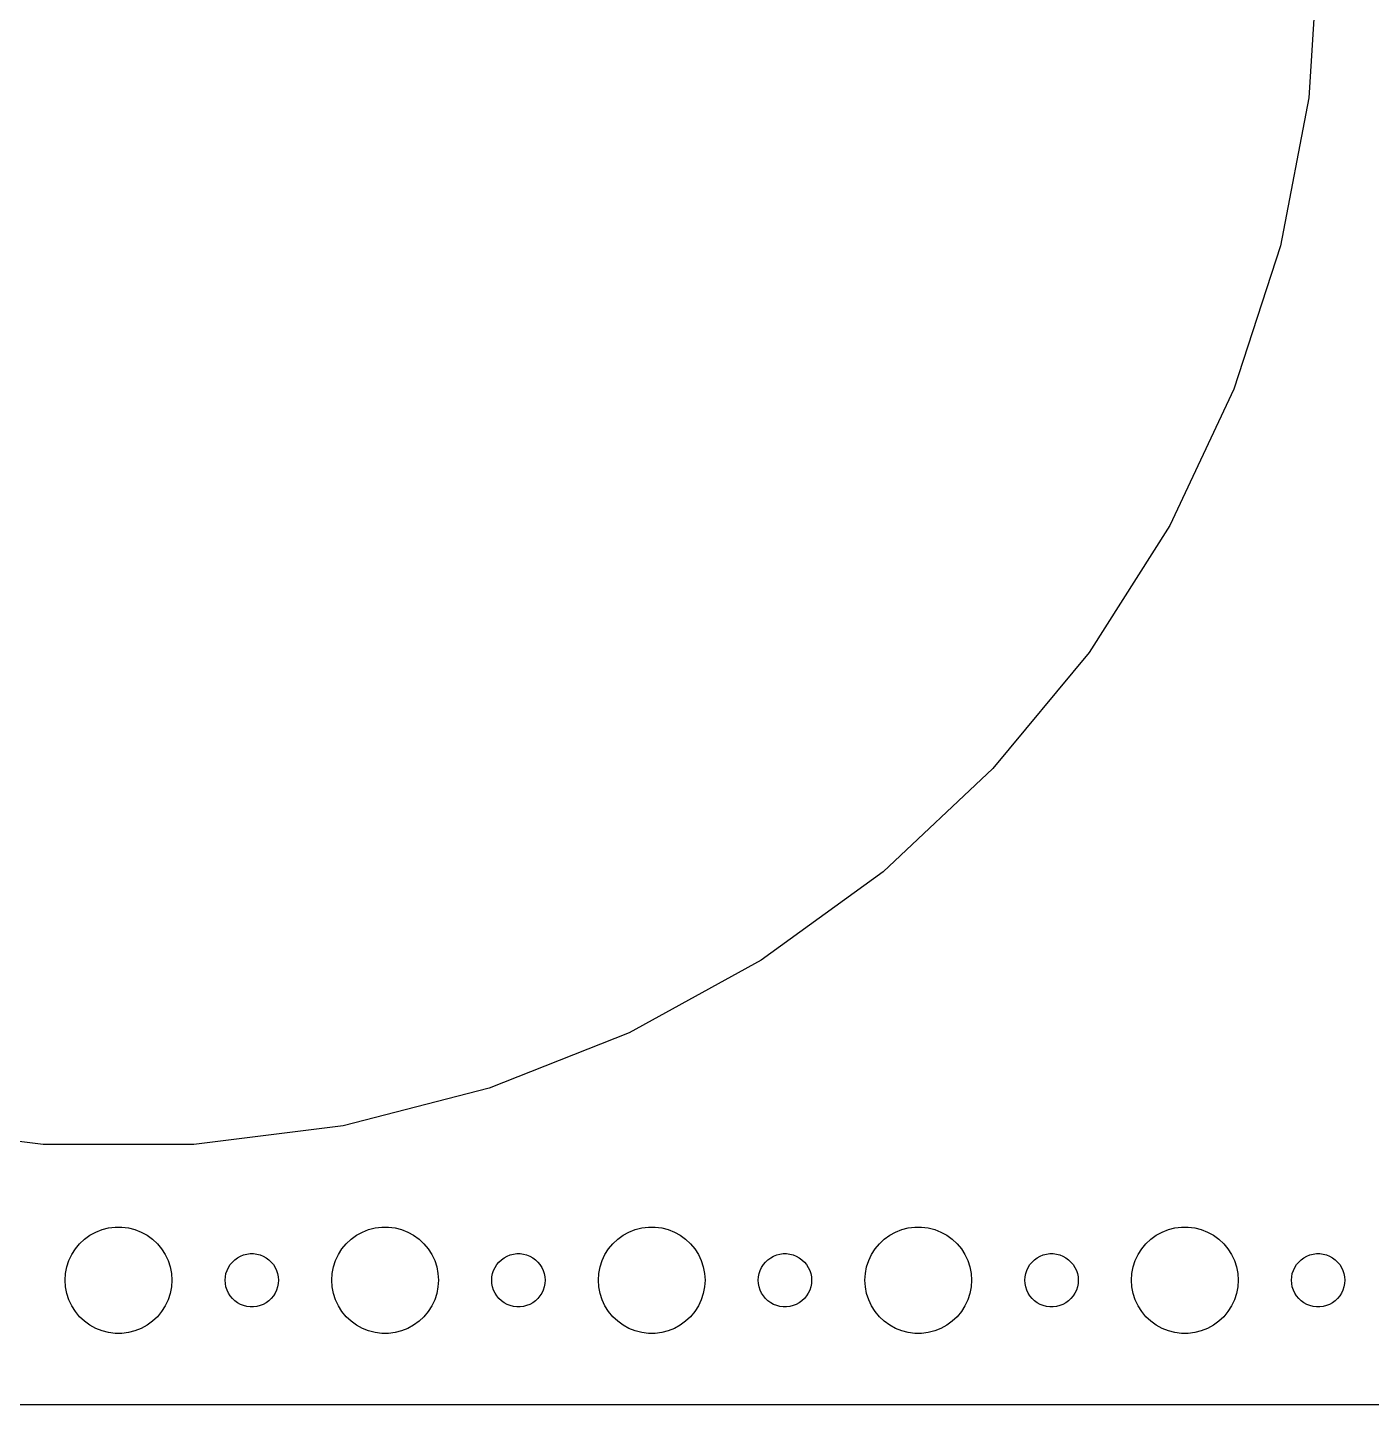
# Model space of a CAD drawing. Header units: metres. Extents: x -292 to 292, y -82 to 82.
# Drawn here: x -215.1 to -139.5, y -82 to -4.5 of the extents above; entities that cross this region are included whole.
import ezdxf

# ---------------------------------------------------------------- set-up
doc = ezdxf.new("R2010")
doc.units = ezdxf.units.M

msp = doc.modelspace()

# ---------------------------------------------------------------- linework, layer by layer
for p, q in [((-142.5, 0), (-143.032, -8.45999)), ((-143.032, -8.45999), (-144.621, -16.7866)), ((-144.621, -16.7866), (-147.24, -24.8484)), ((-147.24, -24.8484), (-150.849, -32.5184)), ((-150.849, -32.5184), (-155.391, -39.6755)), ((-155.391, -39.6755), (-160.795, -46.2069)), ((-160.795, -46.2069), (-166.974, -52.0096)), ((-166.974, -52.0096), (-173.832, -56.9921)), ((-173.832, -56.9921), (-181.26, -61.0758)), ((-181.26, -61.0758), (-189.141, -64.1963)), ((-189.141, -64.1963), (-197.352, -66.3044)), ((-214.238, -67.3668), (-222.648, -66.3044)), ((-197.352, -66.3044), (-205.762, -67.3668)), ((-205.762, -67.3668), (-214.238, -67.3668)), ((-210.927, -72.1468), (-210.562, -72.0531)), ((-210.562, -72.0531), (-210.188, -72.0059)), ((-210.188, -72.0059), (-209.812, -72.0059)), ((-209.812, -72.0059), (-209.438, -72.0531)), ((-209.438, -72.0531), (-209.073, -72.1468)), ((-195.927, -72.1468), (-195.562, -72.0531)), ((-195.562, -72.0531), (-195.188, -72.0059)), ((-195.188, -72.0059), (-194.812, -72.0059)), ((-194.812, -72.0059), (-194.438, -72.0531)), ((-194.438, -72.0531), (-194.073, -72.1468)), ((-180.927, -72.1468), (-180.562, -72.0531)), ((-180.562, -72.0531), (-180.188, -72.0059)), ((-180.188, -72.0059), (-179.812, -72.0059)), ((-179.812, -72.0059), (-179.438, -72.0531)), ((-179.438, -72.0531), (-179.073, -72.1468)), ((-165.927, -72.1468), (-165.562, -72.0531)), ((-165.562, -72.0531), (-165.188, -72.0059)), ((-165.188, -72.0059), (-164.812, -72.0059)), ((-164.812, -72.0059), (-164.438, -72.0531)), ((-164.438, -72.0531), (-164.073, -72.1468)), ((-150.927, -72.1468), (-150.562, -72.0531)), ((-150.562, -72.0531), (-150.188, -72.0059)), ((-150.188, -72.0059), (-149.812, -72.0059)), ((-149.812, -72.0059), (-149.438, -72.0531)), ((-149.438, -72.0531), (-149.073, -72.1468)), ((-212.187, -72.9464), (-211.912, -72.6885)), ((-211.912, -72.6885), (-211.607, -72.467)), ((-211.607, -72.467), (-211.277, -72.2855)), ((-211.277, -72.2855), (-210.927, -72.1468)), ((-209.073, -72.1468), (-208.723, -72.2855)), ((-208.723, -72.2855), (-208.393, -72.467)), ((-208.393, -72.467), (-208.088, -72.6885)), ((-208.088, -72.6885), (-207.813, -72.9464)), ((-197.187, -72.9464), (-196.912, -72.6885)), ((-196.912, -72.6885), (-196.607, -72.467)), ((-196.607, -72.467), (-196.277, -72.2855)), ((-196.277, -72.2855), (-195.927, -72.1468)), ((-194.073, -72.1468), (-193.723, -72.2855)), ((-193.723, -72.2855), (-193.393, -72.467)), ((-193.393, -72.467), (-193.088, -72.6885)), ((-193.088, -72.6885), (-192.813, -72.9464)), ((-182.187, -72.9464), (-181.912, -72.6885)), ((-181.912, -72.6885), (-181.607, -72.467)), ((-181.607, -72.467), (-181.277, -72.2855)), ((-181.277, -72.2855), (-180.927, -72.1468)), ((-179.073, -72.1468), (-178.723, -72.2855)), ((-178.723, -72.2855), (-178.393, -72.467)), ((-178.393, -72.467), (-178.088, -72.6885)), ((-178.088, -72.6885), (-177.813, -72.9464)), ((-167.187, -72.9464), (-166.912, -72.6885)), ((-166.912, -72.6885), (-166.607, -72.467)), ((-166.607, -72.467), (-166.277, -72.2855)), ((-166.277, -72.2855), (-165.927, -72.1468)), ((-164.073, -72.1468), (-163.723, -72.2855)), ((-163.723, -72.2855), (-163.393, -72.467)), ((-163.393, -72.467), (-163.088, -72.6885)), ((-163.088, -72.6885), (-162.813, -72.9464)), ((-152.187, -72.9464), (-151.912, -72.6885)), ((-151.912, -72.6885), (-151.607, -72.467)), ((-151.607, -72.467), (-151.277, -72.2855)), ((-151.277, -72.2855), (-150.927, -72.1468)), ((-149.073, -72.1468), (-148.723, -72.2855)), ((-148.723, -72.2855), (-148.393, -72.467)), ((-148.393, -72.467), (-148.088, -72.6885)), ((-148.088, -72.6885), (-147.813, -72.9464)), ((-212.789, -73.8956), (-212.629, -73.5547)), ((-212.629, -73.5547), (-212.427, -73.2366)), ((-212.427, -73.2366), (-212.187, -72.9464)), ((-207.813, -72.9464), (-207.573, -73.2366)), ((-207.573, -73.2366), (-207.371, -73.5547)), ((-207.371, -73.5547), (-207.211, -73.8956)), ((-203.139, -73.6428), (-202.964, -73.5734)), ((-202.964, -73.5734), (-202.781, -73.5266)), ((-202.781, -73.5266), (-202.594, -73.503)), ((-202.594, -73.503), (-202.406, -73.503)), ((-202.406, -73.503), (-202.219, -73.5266)), ((-202.219, -73.5266), (-202.036, -73.5734)), ((-202.036, -73.5734), (-201.861, -73.6428)), ((-197.789, -73.8956), (-197.629, -73.5547)), ((-197.629, -73.5547), (-197.427, -73.2366)), ((-197.427, -73.2366), (-197.187, -72.9464)), ((-192.813, -72.9464), (-192.573, -73.2366)), ((-192.573, -73.2366), (-192.371, -73.5547)), ((-192.371, -73.5547), (-192.211, -73.8956)), ((-188.139, -73.6428), (-187.964, -73.5734)), ((-187.964, -73.5734), (-187.781, -73.5266)), ((-187.781, -73.5266), (-187.594, -73.503)), ((-187.594, -73.503), (-187.406, -73.503)), ((-187.406, -73.503), (-187.219, -73.5266)), ((-187.219, -73.5266), (-187.036, -73.5734)), ((-187.036, -73.5734), (-186.861, -73.6428)), ((-182.789, -73.8956), (-182.629, -73.5547)), ((-182.629, -73.5547), (-182.427, -73.2366)), ((-182.427, -73.2366), (-182.187, -72.9464)), ((-177.813, -72.9464), (-177.573, -73.2366)), ((-177.573, -73.2366), (-177.371, -73.5547)), ((-177.371, -73.5547), (-177.211, -73.8956)), ((-173.139, -73.6428), (-172.964, -73.5734)), ((-172.964, -73.5734), (-172.781, -73.5266)), ((-172.781, -73.5266), (-172.594, -73.503)), ((-172.594, -73.503), (-172.406, -73.503)), ((-172.406, -73.503), (-172.219, -73.5266)), ((-172.219, -73.5266), (-172.036, -73.5734)), ((-172.036, -73.5734), (-171.861, -73.6428)), ((-167.789, -73.8956), (-167.629, -73.5547)), ((-167.629, -73.5547), (-167.427, -73.2366)), ((-167.427, -73.2366), (-167.187, -72.9464)), ((-162.813, -72.9464), (-162.573, -73.2366)), ((-162.573, -73.2366), (-162.371, -73.5547)), ((-162.371, -73.5547), (-162.211, -73.8956)), ((-158.139, -73.6428), (-157.964, -73.5734)), ((-157.964, -73.5734), (-157.781, -73.5266)), ((-157.781, -73.5266), (-157.594, -73.503)), ((-157.594, -73.503), (-157.406, -73.503)), ((-157.406, -73.503), (-157.219, -73.5266)), ((-157.219, -73.5266), (-157.036, -73.5734)), ((-157.036, -73.5734), (-156.861, -73.6428)), ((-152.789, -73.8956), (-152.629, -73.5547)), ((-152.629, -73.5547), (-152.427, -73.2366)), ((-152.427, -73.2366), (-152.187, -72.9464)), ((-147.813, -72.9464), (-147.573, -73.2366)), ((-147.573, -73.2366), (-147.371, -73.5547)), ((-147.371, -73.5547), (-147.211, -73.8956)), ((-143.139, -73.6428), (-142.964, -73.5734)), ((-142.964, -73.5734), (-142.781, -73.5266)), ((-142.781, -73.5266), (-142.594, -73.503)), ((-142.594, -73.503), (-142.406, -73.503)), ((-142.406, -73.503), (-142.219, -73.5266)), ((-142.219, -73.5266), (-142.036, -73.5734)), ((-142.036, -73.5734), (-141.861, -73.6428)), ((-212.976, -74.624), (-212.906, -74.2539)), ((-212.906, -74.2539), (-212.789, -73.8956)), ((-207.211, -73.8956), (-207.094, -74.2539)), ((-207.094, -74.2539), (-207.024, -74.624)), ((-203.895, -74.4478), (-203.814, -74.2774)), ((-203.814, -74.2774), (-203.714, -74.1183)), ((-203.714, -74.1183), (-203.593, -73.9732)), ((-203.593, -73.9732), (-203.456, -73.8442)), ((-203.456, -73.8442), (-203.304, -73.7335)), ((-203.304, -73.7335), (-203.139, -73.6428)), ((-201.861, -73.6428), (-201.696, -73.7335)), ((-201.696, -73.7335), (-201.544, -73.8442)), ((-201.544, -73.8442), (-201.407, -73.9732)), ((-201.407, -73.9732), (-201.286, -74.1183)), ((-201.286, -74.1183), (-201.186, -74.2774)), ((-201.186, -74.2774), (-201.105, -74.4478)), ((-197.976, -74.624), (-197.906, -74.2539)), ((-197.906, -74.2539), (-197.789, -73.8956)), ((-192.211, -73.8956), (-192.094, -74.2539)), ((-192.094, -74.2539), (-192.024, -74.624)), ((-188.895, -74.4478), (-188.814, -74.2774)), ((-188.814, -74.2774), (-188.714, -74.1183)), ((-188.714, -74.1183), (-188.593, -73.9732)), ((-188.593, -73.9732), (-188.456, -73.8442)), ((-188.456, -73.8442), (-188.304, -73.7335)), ((-188.304, -73.7335), (-188.139, -73.6428)), ((-186.861, -73.6428), (-186.696, -73.7335)), ((-186.696, -73.7335), (-186.544, -73.8442)), ((-186.544, -73.8442), (-186.407, -73.9732)), ((-186.407, -73.9732), (-186.286, -74.1183)), ((-186.286, -74.1183), (-186.186, -74.2774)), ((-186.186, -74.2774), (-186.105, -74.4478)), ((-182.976, -74.624), (-182.906, -74.2539)), ((-182.906, -74.2539), (-182.789, -73.8956)), ((-177.211, -73.8956), (-177.094, -74.2539)), ((-177.094, -74.2539), (-177.024, -74.624)), ((-173.895, -74.4478), (-173.814, -74.2774)), ((-173.814, -74.2774), (-173.714, -74.1183)), ((-173.714, -74.1183), (-173.593, -73.9732)), ((-173.593, -73.9732), (-173.456, -73.8442)), ((-173.456, -73.8442), (-173.304, -73.7335)), ((-173.304, -73.7335), (-173.139, -73.6428)), ((-171.861, -73.6428), (-171.696, -73.7335)), ((-171.696, -73.7335), (-171.544, -73.8442)), ((-171.544, -73.8442), (-171.407, -73.9732)), ((-171.407, -73.9732), (-171.286, -74.1183)), ((-171.286, -74.1183), (-171.186, -74.2774)), ((-171.186, -74.2774), (-171.105, -74.4478)), ((-167.976, -74.624), (-167.906, -74.2539)), ((-167.906, -74.2539), (-167.789, -73.8956)), ((-162.211, -73.8956), (-162.094, -74.2539)), ((-162.094, -74.2539), (-162.024, -74.624)), ((-158.895, -74.4478), (-158.814, -74.2774)), ((-158.814, -74.2774), (-158.714, -74.1183)), ((-158.714, -74.1183), (-158.593, -73.9732)), ((-158.593, -73.9732), (-158.456, -73.8442)), ((-158.456, -73.8442), (-158.304, -73.7335)), ((-158.304, -73.7335), (-158.139, -73.6428)), ((-156.861, -73.6428), (-156.696, -73.7335)), ((-156.696, -73.7335), (-156.544, -73.8442)), ((-156.544, -73.8442), (-156.407, -73.9732)), ((-156.407, -73.9732), (-156.286, -74.1183)), ((-156.286, -74.1183), (-156.186, -74.2774)), ((-156.186, -74.2774), (-156.105, -74.4478)), ((-152.976, -74.624), (-152.906, -74.2539)), ((-152.906, -74.2539), (-152.789, -73.8956)), ((-147.211, -73.8956), (-147.094, -74.2539)), ((-147.094, -74.2539), (-147.024, -74.624)), ((-143.895, -74.4478), (-143.814, -74.2774)), ((-143.814, -74.2774), (-143.714, -74.1183)), ((-143.714, -74.1183), (-143.593, -73.9732)), ((-143.593, -73.9732), (-143.456, -73.8442)), ((-143.456, -73.8442), (-143.304, -73.7335)), ((-143.304, -73.7335), (-143.139, -73.6428)), ((-141.861, -73.6428), (-141.696, -73.7335)), ((-141.696, -73.7335), (-141.544, -73.8442)), ((-141.544, -73.8442), (-141.407, -73.9732)), ((-141.407, -73.9732), (-141.286, -74.1183)), ((-141.286, -74.1183), (-141.186, -74.2774)), ((-141.186, -74.2774), (-141.105, -74.4478)), ((-213, -75), (-212.976, -74.624)), ((-212.976, -75.376), (-213, -75)), ((-207.024, -74.624), (-207, -75)), ((-207, -75), (-207.024, -75.376)), ((-204, -75), (-203.988, -74.812)), ((-203.988, -75.188), (-204, -75)), ((-203.988, -74.812), (-203.953, -74.627)), ((-203.953, -74.627), (-203.895, -74.4478)), ((-201.105, -74.4478), (-201.047, -74.627)), ((-201.047, -74.627), (-201.012, -74.812)), ((-201.012, -74.812), (-201, -75)), ((-201, -75), (-201.012, -75.188)), ((-198, -75), (-197.976, -74.624)), ((-197.976, -75.376), (-198, -75)), ((-192.024, -74.624), (-192, -75)), ((-192, -75), (-192.024, -75.376)), ((-189, -75), (-188.988, -74.812)), ((-188.988, -75.188), (-189, -75)), ((-188.988, -74.812), (-188.953, -74.627)), ((-188.953, -74.627), (-188.895, -74.4478)), ((-186.105, -74.4478), (-186.047, -74.627)), ((-186.047, -74.627), (-186.012, -74.812)), ((-186.012, -74.812), (-186, -75)), ((-186, -75), (-186.012, -75.188)), ((-183, -75), (-182.976, -74.624)), ((-182.976, -75.376), (-183, -75)), ((-177.024, -74.624), (-177, -75)), ((-177, -75), (-177.024, -75.376)), ((-174, -75), (-173.988, -74.812)), ((-173.988, -75.188), (-174, -75)), ((-173.988, -74.812), (-173.953, -74.627)), ((-173.953, -74.627), (-173.895, -74.4478)), ((-171.105, -74.4478), (-171.047, -74.627)), ((-171.047, -74.627), (-171.012, -74.812)), ((-171.012, -74.812), (-171, -75)), ((-171, -75), (-171.012, -75.188)), ((-168, -75), (-167.976, -74.624)), ((-167.976, -75.376), (-168, -75)), ((-162.024, -74.624), (-162, -75)), ((-162, -75), (-162.024, -75.376)), ((-159, -75), (-158.988, -74.812)), ((-158.988, -75.188), (-159, -75)), ((-158.988, -74.812), (-158.953, -74.627)), ((-158.953, -74.627), (-158.895, -74.4478)), ((-156.105, -74.4478), (-156.047, -74.627)), ((-156.047, -74.627), (-156.012, -74.812)), ((-156.012, -74.812), (-156, -75)), ((-156, -75), (-156.012, -75.188)), ((-153, -75), (-152.976, -74.624)), ((-152.976, -75.376), (-153, -75)), ((-147.024, -74.624), (-147, -75)), ((-147, -75), (-147.024, -75.376)), ((-144, -75), (-143.988, -74.812)), ((-143.988, -75.188), (-144, -75)), ((-143.988, -74.812), (-143.953, -74.627)), ((-143.953, -74.627), (-143.895, -74.4478)), ((-141.105, -74.4478), (-141.047, -74.627)), ((-141.047, -74.627), (-141.012, -74.812)), ((-141.012, -74.812), (-141, -75)), ((-141, -75), (-141.012, -75.188)), ((-212.906, -75.7461), (-212.976, -75.376)), ((-212.789, -76.1044), (-212.906, -75.7461)), ((-207.094, -75.7461), (-207.211, -76.1044)), ((-207.024, -75.376), (-207.094, -75.7461)), ((-203.953, -75.373), (-203.988, -75.188)), ((-203.895, -75.5522), (-203.953, -75.373)), ((-203.814, -75.7226), (-203.895, -75.5522)), ((-203.714, -75.8817), (-203.814, -75.7226)), ((-203.593, -76.0268), (-203.714, -75.8817)), ((-201.286, -75.8817), (-201.407, -76.0268)), ((-201.186, -75.7226), (-201.286, -75.8817)), ((-201.105, -75.5522), (-201.186, -75.7226)), ((-201.047, -75.373), (-201.105, -75.5522)), ((-201.012, -75.188), (-201.047, -75.373)), ((-197.906, -75.7461), (-197.976, -75.376)), ((-197.789, -76.1044), (-197.906, -75.7461)), ((-192.094, -75.7461), (-192.211, -76.1044)), ((-192.024, -75.376), (-192.094, -75.7461)), ((-188.953, -75.373), (-188.988, -75.188)), ((-188.895, -75.5522), (-188.953, -75.373)), ((-188.814, -75.7226), (-188.895, -75.5522)), ((-188.714, -75.8817), (-188.814, -75.7226)), ((-188.593, -76.0268), (-188.714, -75.8817)), ((-186.286, -75.8817), (-186.407, -76.0268)), ((-186.186, -75.7226), (-186.286, -75.8817)), ((-186.105, -75.5522), (-186.186, -75.7226)), ((-186.047, -75.373), (-186.105, -75.5522)), ((-186.012, -75.188), (-186.047, -75.373)), ((-182.906, -75.7461), (-182.976, -75.376)), ((-182.789, -76.1044), (-182.906, -75.7461)), ((-177.094, -75.7461), (-177.211, -76.1044)), ((-177.024, -75.376), (-177.094, -75.7461)), ((-173.953, -75.373), (-173.988, -75.188)), ((-173.895, -75.5522), (-173.953, -75.373)), ((-173.814, -75.7226), (-173.895, -75.5522)), ((-173.714, -75.8817), (-173.814, -75.7226)), ((-173.593, -76.0268), (-173.714, -75.8817)), ((-171.286, -75.8817), (-171.407, -76.0268)), ((-171.186, -75.7226), (-171.286, -75.8817)), ((-171.105, -75.5522), (-171.186, -75.7226)), ((-171.047, -75.373), (-171.105, -75.5522)), ((-171.012, -75.188), (-171.047, -75.373)), ((-167.906, -75.7461), (-167.976, -75.376)), ((-167.789, -76.1044), (-167.906, -75.7461)), ((-162.094, -75.7461), (-162.211, -76.1044)), ((-162.024, -75.376), (-162.094, -75.7461)), ((-158.953, -75.373), (-158.988, -75.188)), ((-158.895, -75.5522), (-158.953, -75.373)), ((-158.814, -75.7226), (-158.895, -75.5522)), ((-158.714, -75.8817), (-158.814, -75.7226)), ((-158.593, -76.0268), (-158.714, -75.8817)), ((-156.286, -75.8817), (-156.407, -76.0268)), ((-156.186, -75.7226), (-156.286, -75.8817)), ((-156.105, -75.5522), (-156.186, -75.7226)), ((-156.047, -75.373), (-156.105, -75.5522)), ((-156.012, -75.188), (-156.047, -75.373)), ((-152.906, -75.7461), (-152.976, -75.376)), ((-152.789, -76.1044), (-152.906, -75.7461)), ((-147.094, -75.7461), (-147.211, -76.1044)), ((-147.024, -75.376), (-147.094, -75.7461)), ((-143.953, -75.373), (-143.988, -75.188)), ((-143.895, -75.5522), (-143.953, -75.373)), ((-143.814, -75.7226), (-143.895, -75.5522)), ((-143.714, -75.8817), (-143.814, -75.7226)), ((-143.593, -76.0268), (-143.714, -75.8817)), ((-141.286, -75.8817), (-141.407, -76.0268)), ((-141.186, -75.7226), (-141.286, -75.8817)), ((-141.105, -75.5522), (-141.186, -75.7226)), ((-141.047, -75.373), (-141.105, -75.5522)), ((-141.012, -75.188), (-141.047, -75.373)), ((-212.629, -76.4453), (-212.789, -76.1044)), ((-212.427, -76.7634), (-212.629, -76.4453)), ((-207.371, -76.4453), (-207.573, -76.7634)), ((-207.211, -76.1044), (-207.371, -76.4453)), ((-203.456, -76.1558), (-203.593, -76.0268)), ((-203.304, -76.2665), (-203.456, -76.1558)), ((-203.139, -76.3572), (-203.304, -76.2665)), ((-202.964, -76.4266), (-203.139, -76.3572)), ((-202.781, -76.4734), (-202.964, -76.4266)), ((-202.594, -76.497), (-202.781, -76.4734)), ((-202.406, -76.497), (-202.594, -76.497)), ((-202.219, -76.4734), (-202.406, -76.497)), ((-202.036, -76.4266), (-202.219, -76.4734)), ((-201.861, -76.3572), (-202.036, -76.4266)), ((-201.696, -76.2665), (-201.861, -76.3572)), ((-201.544, -76.1558), (-201.696, -76.2665)), ((-201.407, -76.0268), (-201.544, -76.1558)), ((-197.629, -76.4453), (-197.789, -76.1044)), ((-197.427, -76.7634), (-197.629, -76.4453)), ((-192.371, -76.4453), (-192.573, -76.7634)), ((-192.211, -76.1044), (-192.371, -76.4453)), ((-188.456, -76.1558), (-188.593, -76.0268)), ((-188.304, -76.2665), (-188.456, -76.1558)), ((-188.139, -76.3572), (-188.304, -76.2665)), ((-187.964, -76.4266), (-188.139, -76.3572)), ((-187.781, -76.4734), (-187.964, -76.4266)), ((-187.594, -76.497), (-187.781, -76.4734)), ((-187.406, -76.497), (-187.594, -76.497)), ((-187.219, -76.4734), (-187.406, -76.497)), ((-187.036, -76.4266), (-187.219, -76.4734)), ((-186.861, -76.3572), (-187.036, -76.4266)), ((-186.696, -76.2665), (-186.861, -76.3572)), ((-186.544, -76.1558), (-186.696, -76.2665)), ((-186.407, -76.0268), (-186.544, -76.1558)), ((-182.629, -76.4453), (-182.789, -76.1044)), ((-182.427, -76.7634), (-182.629, -76.4453)), ((-177.371, -76.4453), (-177.573, -76.7634)), ((-177.211, -76.1044), (-177.371, -76.4453)), ((-173.456, -76.1558), (-173.593, -76.0268)), ((-173.304, -76.2665), (-173.456, -76.1558)), ((-173.139, -76.3572), (-173.304, -76.2665)), ((-172.964, -76.4266), (-173.139, -76.3572)), ((-172.781, -76.4734), (-172.964, -76.4266)), ((-172.594, -76.497), (-172.781, -76.4734)), ((-172.406, -76.497), (-172.594, -76.497)), ((-172.219, -76.4734), (-172.406, -76.497)), ((-172.036, -76.4266), (-172.219, -76.4734)), ((-171.861, -76.3572), (-172.036, -76.4266)), ((-171.696, -76.2665), (-171.861, -76.3572)), ((-171.544, -76.1558), (-171.696, -76.2665)), ((-171.407, -76.0268), (-171.544, -76.1558)), ((-167.629, -76.4453), (-167.789, -76.1044)), ((-167.427, -76.7634), (-167.629, -76.4453)), ((-162.371, -76.4453), (-162.573, -76.7634)), ((-162.211, -76.1044), (-162.371, -76.4453)), ((-158.456, -76.1558), (-158.593, -76.0268)), ((-158.304, -76.2665), (-158.456, -76.1558)), ((-158.139, -76.3572), (-158.304, -76.2665)), ((-157.964, -76.4266), (-158.139, -76.3572)), ((-157.781, -76.4734), (-157.964, -76.4266)), ((-157.594, -76.497), (-157.781, -76.4734)), ((-157.406, -76.497), (-157.594, -76.497)), ((-157.219, -76.4734), (-157.406, -76.497)), ((-157.036, -76.4266), (-157.219, -76.4734)), ((-156.861, -76.3572), (-157.036, -76.4266)), ((-156.696, -76.2665), (-156.861, -76.3572)), ((-156.544, -76.1558), (-156.696, -76.2665)), ((-156.407, -76.0268), (-156.544, -76.1558)), ((-152.629, -76.4453), (-152.789, -76.1044)), ((-152.427, -76.7634), (-152.629, -76.4453)), ((-147.371, -76.4453), (-147.573, -76.7634)), ((-147.211, -76.1044), (-147.371, -76.4453)), ((-143.456, -76.1558), (-143.593, -76.0268)), ((-143.304, -76.2665), (-143.456, -76.1558)), ((-143.139, -76.3572), (-143.304, -76.2665)), ((-142.964, -76.4266), (-143.139, -76.3572)), ((-142.781, -76.4734), (-142.964, -76.4266)), ((-142.594, -76.497), (-142.781, -76.4734)), ((-142.406, -76.497), (-142.594, -76.497)), ((-142.219, -76.4734), (-142.406, -76.497)), ((-142.036, -76.4266), (-142.219, -76.4734)), ((-141.861, -76.3572), (-142.036, -76.4266)), ((-141.696, -76.2665), (-141.861, -76.3572)), ((-141.544, -76.1558), (-141.696, -76.2665)), ((-141.407, -76.0268), (-141.544, -76.1558)), ((-212.187, -77.0536), (-212.427, -76.7634)), ((-211.912, -77.3115), (-212.187, -77.0536)), ((-211.607, -77.533), (-211.912, -77.3115)), ((-208.088, -77.3115), (-208.393, -77.533)), ((-207.813, -77.0536), (-208.088, -77.3115)), ((-207.573, -76.7634), (-207.813, -77.0536)), ((-197.187, -77.0536), (-197.427, -76.7634)), ((-196.912, -77.3115), (-197.187, -77.0536)), ((-196.607, -77.533), (-196.912, -77.3115)), ((-193.088, -77.3115), (-193.393, -77.533)), ((-192.813, -77.0536), (-193.088, -77.3115)), ((-192.573, -76.7634), (-192.813, -77.0536)), ((-182.187, -77.0536), (-182.427, -76.7634)), ((-181.912, -77.3115), (-182.187, -77.0536)), ((-181.607, -77.533), (-181.912, -77.3115)), ((-178.088, -77.3115), (-178.393, -77.533)), ((-177.813, -77.0536), (-178.088, -77.3115)), ((-177.573, -76.7634), (-177.813, -77.0536)), ((-167.187, -77.0536), (-167.427, -76.7634)), ((-166.912, -77.3115), (-167.187, -77.0536)), ((-166.607, -77.533), (-166.912, -77.3115)), ((-163.088, -77.3115), (-163.393, -77.533)), ((-162.813, -77.0536), (-163.088, -77.3115)), ((-162.573, -76.7634), (-162.813, -77.0536)), ((-152.187, -77.0536), (-152.427, -76.7634)), ((-151.912, -77.3115), (-152.187, -77.0536)), ((-151.607, -77.533), (-151.912, -77.3115)), ((-148.088, -77.3115), (-148.393, -77.533)), ((-147.813, -77.0536), (-148.088, -77.3115)), ((-147.573, -76.7634), (-147.813, -77.0536)), ((-211.277, -77.7145), (-211.607, -77.533)), ((-210.927, -77.8532), (-211.277, -77.7145)), ((-210.562, -77.9469), (-210.927, -77.8532)), ((-210.188, -77.9941), (-210.562, -77.9469)), ((-209.812, -77.9941), (-210.188, -77.9941)), ((-209.438, -77.9469), (-209.812, -77.9941)), ((-209.073, -77.8532), (-209.438, -77.9469)), ((-208.723, -77.7145), (-209.073, -77.8532)), ((-208.393, -77.533), (-208.723, -77.7145)), ((-196.277, -77.7145), (-196.607, -77.533)), ((-195.927, -77.8532), (-196.277, -77.7145)), ((-195.562, -77.9469), (-195.927, -77.8532)), ((-195.188, -77.9941), (-195.562, -77.9469)), ((-194.812, -77.9941), (-195.188, -77.9941)), ((-194.438, -77.9469), (-194.812, -77.9941)), ((-194.073, -77.8532), (-194.438, -77.9469)), ((-193.723, -77.7145), (-194.073, -77.8532)), ((-193.393, -77.533), (-193.723, -77.7145)), ((-181.277, -77.7145), (-181.607, -77.533)), ((-180.927, -77.8532), (-181.277, -77.7145)), ((-180.562, -77.9469), (-180.927, -77.8532)), ((-180.188, -77.9941), (-180.562, -77.9469)), ((-179.812, -77.9941), (-180.188, -77.9941)), ((-179.438, -77.9469), (-179.812, -77.9941)), ((-179.073, -77.8532), (-179.438, -77.9469)), ((-178.723, -77.7145), (-179.073, -77.8532)), ((-178.393, -77.533), (-178.723, -77.7145)), ((-166.277, -77.7145), (-166.607, -77.533)), ((-165.927, -77.8532), (-166.277, -77.7145)), ((-165.562, -77.9469), (-165.927, -77.8532)), ((-165.188, -77.9941), (-165.562, -77.9469)), ((-164.812, -77.9941), (-165.188, -77.9941)), ((-164.438, -77.9469), (-164.812, -77.9941)), ((-164.073, -77.8532), (-164.438, -77.9469)), ((-163.723, -77.7145), (-164.073, -77.8532)), ((-163.393, -77.533), (-163.723, -77.7145)), ((-151.277, -77.7145), (-151.607, -77.533)), ((-150.927, -77.8532), (-151.277, -77.7145)), ((-150.562, -77.9469), (-150.927, -77.8532)), ((-150.188, -77.9941), (-150.562, -77.9469)), ((-149.812, -77.9941), (-150.188, -77.9941)), ((-149.438, -77.9469), (-149.812, -77.9941)), ((-149.073, -77.8532), (-149.438, -77.9469)), ((-148.723, -77.7145), (-149.073, -77.8532)), ((-148.393, -77.533), (-148.723, -77.7145)), ((-287.314, -81.9901), (287.314, -81.9901))]:
    msp.add_line(p, q)

doc.saveas('drawing.dxf')
